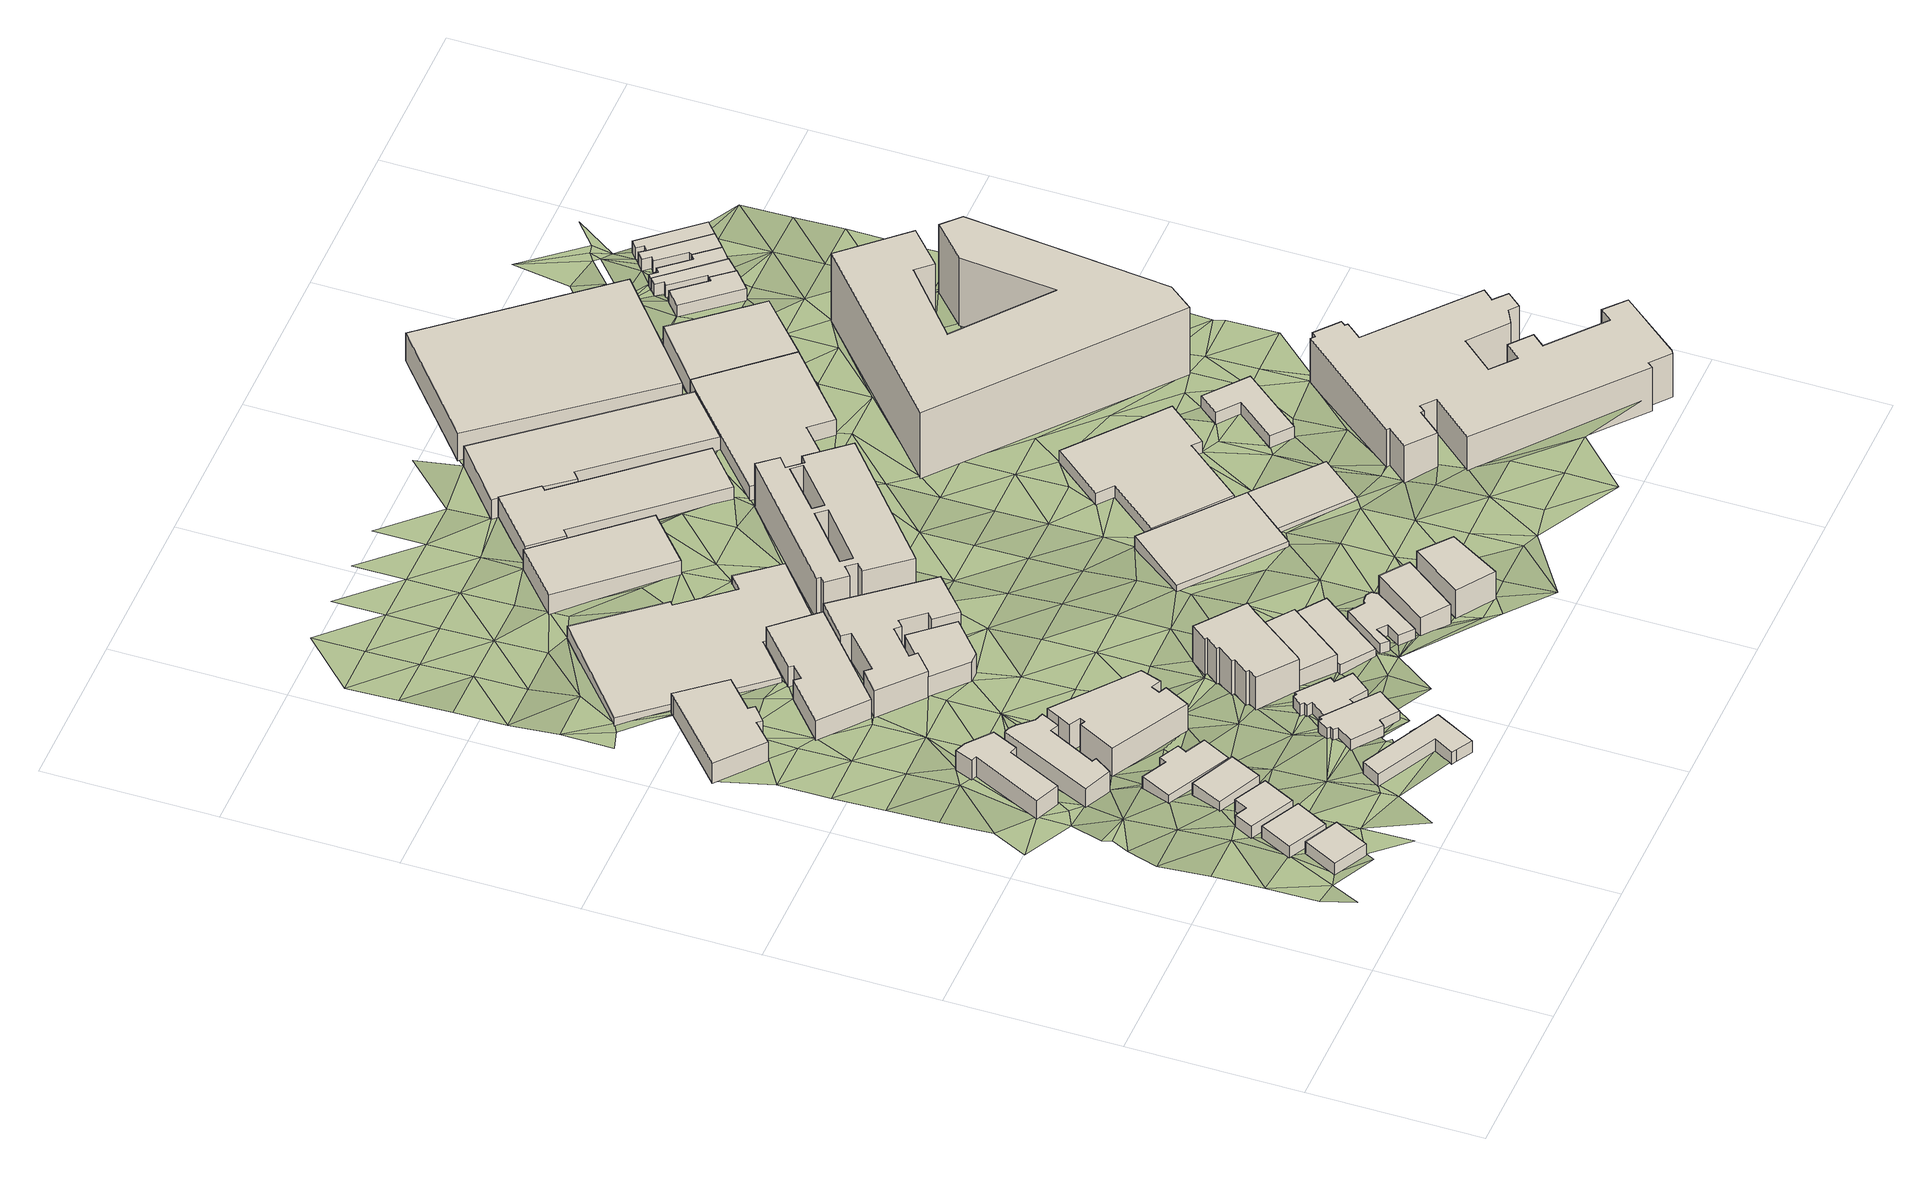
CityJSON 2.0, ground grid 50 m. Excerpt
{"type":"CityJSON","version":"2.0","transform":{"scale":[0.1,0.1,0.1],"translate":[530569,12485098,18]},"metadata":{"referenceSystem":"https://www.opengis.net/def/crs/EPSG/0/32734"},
"CityObjects":{
"building1":{"type":"Building","attributes":{"address":"8A Hares Avenue Salt River Cape Town","building":"house","building:levels":1,"building_height":4.1,"plus_code":"4FRW3F84+VC4","ground_height":31.19,"roof_height":35.29},"geometry":[{"type":"Solid","lod":"1","boundaries":[[[[0,1,2,3]],[[1,4,5,2]],[[4,6,7,5]],[[6,0,3,7]],[[3,2,5,7]],[[6,4,1,0]]]]}]},
"building2":{"type":"Building","attributes":{"address":"8 Hares Avenue Salt River Cape Town","building":"house","building:levels":1,"building_height":4.1,"plus_code":"4FRW3F84+WC5","ground_height":30.5,"roof_height":34.6},"geometry":[{"type":"Solid","lod":"1","boundaries":[[[[8,9,10,11]],[[9,12,13,10]],[[12,14,15,13]],[[14,8,11,15]],[[11,10,13,15]],[[14,12,9,8]]]]}]},
"building3":{"type":"Building","attributes":{"address":"6 Hares Avenue Salt River Cape Town","building":"house","building:levels":1,"building_height":4.1,"plus_code":"4FRW3F84+WFV","ground_height":30.19,"roof_height":34.29},"geometry":[{"type":"Solid","lod":"1","boundaries":[[[[16,17,18,19]],[[17,20,21,18]],[[20,22,23,21]],[[22,24,25,23]],[[24,26,27,25]],[[26,16,19,27]],[[19,18,21,23,25,27]],[[26,24,22,20,17,16]]]]}]},
"building4":{"type":"Building","attributes":{"address":"4 Hares Avenue Salt River Cape Town","building":"house","building:levels":1,"building_height":4.1,"plus_code":"4FRW3F84+XFQ","ground_height":28.59,"roof_height":32.69},"geometry":[{"type":"Solid","lod":"1","boundaries":[[[[28,29,30,31]],[[29,32,33,30]],[[32,34,35,33]],[[34,28,31,35]],[[31,30,33,35]],[[34,32,29,28]]]]}]},
"building5":{"type":"Building","attributes":{"address":"Zhauns House 318 Victoria Road Salt River Cape Town","building":"yes","building:levels":2,"building_height":6.9,"plus_code":"4FRW3F94+5C8","ground_height":25.03,"roof_height":31.93},"geometry":[{"type":"Solid","lod":"1","boundaries":[[[[36,37,38,39]],[[37,40,41,38]],[[40,42,43,41]],[[42,44,45,43]],[[44,46,47,45]],[[46,48,49,47]],[[48,50,51,49]],[[50,52,53,51]],[[52,36,39,53]],[[39,38,41,43,45,47,49,51,53]],[[52,50,48,46,44,42,40,37,36]]]]}]},
"building6":{"type":"Building","attributes":{"address":"2 Hares Avenue Salt River Cape Town","building":"house","building:levels":1,"building_height":4.1,"plus_code":"4FRW3F94+2GC","ground_height":26.99,"roof_height":31.09},"geometry":[{"type":"Solid","lod":"1","boundaries":[[[[54,55,56,57]],[[55,58,59,56]],[[58,60,61,59]],[[60,62,63,61]],[[62,64,65,63]],[[64,66,67,65]],[[66,68,69,67]],[[68,54,57,69]],[[57,56,59,61,63,65,67,69]],[[68,66,64,62,60,58,55,54]]]]}]},
"building7":{"type":"Building","attributes":{"address":"320 Victoria Road Salt River Cape Town","building":"yes","building:levels":2,"building_height":6.9,"plus_code":"4FRW3F94+4FM","ground_height":25.03,"roof_height":31.93},"geometry":[{"type":"Solid","lod":"1","boundaries":[[[[70,71,72,73]],[[71,74,75,72]],[[74,76,77,75]],[[76,78,79,77]],[[78,80,81,79]],[[80,82,83,81]],[[82,84,85,83]],[[84,86,87,85]],[[86,88,89,87]],[[88,90,91,89]],[[90,92,93,91]],[[92,70,73,93]],[[73,72,75,77,79,81,83,85,87,89,91,93]],[[92,90,88,86,84,82,80,78,76,74,71,70]]]]}]},
"building8":{"type":"Building","attributes":{"address":"5 Hares Avenue Salt River Cape Town","building":"house","building:levels":1,"building_height":4.1,"plus_code":"4FRW3F84+RJ9","ground_height":30.75,"roof_height":34.85},"geometry":[{"type":"Solid","lod":"1","boundaries":[[[[94,95,96,97]],[[95,98,99,96]],[[98,100,101,99]],[[100,102,103,101]],[[102,104,105,103]],[[104,106,107,105]],[[106,94,97,107]],[[97,96,99,101,103,105,107]],[[106,104,102,100,98,95,94]]]]}]},
"building9":{"type":"Building","attributes":{"address":"Salt River Cape Town","building":"industrial","building:levels":2,"building_height":6.9,"plus_code":"4FRW3F94+FC3","ground_height":23.24,"roof_height":30.14},"geometry":[{"type":"Solid","lod":"1","boundaries":[[[[108,109,110,111]],[[109,112,113,110]],[[112,114,115,113]],[[114,116,117,115]],[[116,118,119,117]],[[118,120,121,119]],[[120,122,123,121]],[[122,124,125,123]],[[124,108,111,125]],[[111,110,113,115,117,119,121,123,125]],[[124,122,120,118,116,114,112,109,108]]]]}]},
"building10":{"type":"Building","attributes":{"address":"326 Victoria Road Salt River Cape Town","building":"apartments","building:levels":3,"building_height":9.7,"plus_code":"4FRW3F94+4H6","ground_height":25.34,"roof_height":35.04},"geometry":[{"type":"Solid","lod":"1","boundaries":[[[[126,127,128,129]],[[127,130,131,128]],[[130,132,133,131]],[[132,134,135,133]],[[134,136,137,135]],[[136,138,139,137]],[[138,140,141,139]],[[140,142,143,141]],[[142,144,145,143]],[[144,146,147,145]],[[146,148,149,147]],[[148,150,151,149]],[[150,126,129,151]],[[129,128,131,133,135,137,139,141,143,145,147,149,151]],[[150,148,146,144,142,140,138,136,134,132,130,127,126]]]]}]},
"building11":{"type":"Building","attributes":{"address":"Hares Avenue Salt River Cape Town","building":"house","building:levels":1,"building_height":4.1,"plus_code":"4FRW3F84+VJX","ground_height":28.98,"roof_height":33.08},"geometry":[{"type":"Solid","lod":"1","boundaries":[[[[152,153,154,155]],[[153,156,157,154]],[[156,158,159,157]],[[158,160,161,159]],[[160,162,163,161]],[[162,164,165,163]],[[164,166,167,165]],[[166,168,169,167]],[[168,170,171,169]],[[170,172,173,171]],[[172,174,175,173]],[[174,152,155,175]],[[155,154,157,159,161,163,165,167,169,171,173,175]],[[174,172,170,168,166,164,162,160,158,156,153,152]]]]}]},
"building12":{"type":"Building","attributes":{"address":"Hares Avenue Salt River Cape Town","building":"house","building:levels":1,"building_height":4.1,"plus_code":"4FRW3F84+WMF","ground_height":27.9,"roof_height":32},"geometry":[{"type":"Solid","lod":"1","boundaries":[[[[176,177,178,179]],[[177,180,181,178]],[[180,182,183,181]],[[182,184,185,183]],[[184,186,187,185]],[[186,188,189,187]],[[188,190,191,189]],[[190,192,193,191]],[[192,194,195,193]],[[194,196,197,195]],[[196,198,199,197]],[[198,200,201,199]],[[200,202,203,201]],[[202,176,179,203]],[[179,178,181,183,185,187,189,191,193,195,197,199,201,203]],[[202,200,198,196,194,192,190,188,186,184,182,180,177,176]]]]}]},
"building13":{"type":"Building","attributes":{"address":"255 Victoria Road Salt River Cape Town","building":"retail","building:levels":2,"building_height":6.9,"plus_code":"4FRW3F94+9GW","ground_height":23.61,"roof_height":30.51},"geometry":[{"type":"Solid","lod":"1","boundaries":[[[[204,205,206,207]],[[205,208,209,206]],[[208,210,211,209]],[[210,212,213,211]],[[212,214,215,213]],[[214,216,217,215]],[[216,218,219,217]],[[218,220,221,219]],[[220,204,207,221]],[[207,206,209,211,213,215,217,219,221]],[[220,218,216,214,212,210,208,205,204]]]]}]},
"building14":{"type":"Building","attributes":{"address":"259 Victoria Road Salt River 7925 Salt River","building":"retail","building:levels":2,"building_height":6.9,"plus_code":"4FRW3F94+8J2","ground_height":24.47,"roof_height":31.37},"geometry":[{"type":"Solid","lod":"1","boundaries":[[[[222,223,224,225]],[[223,226,227,224]],[[226,228,229,227]],[[228,230,231,229]],[[230,232,233,231]],[[232,222,225,233]],[[225,224,227,229,231,233]],[[232,230,228,226,223,222]]]]}]},
"building15":{"type":"Building","attributes":{"building":"commercial","building:levels":4,"building_height":12.5,"plus_code":"4FRW3F94+2M9","ground_height":26.2,"roof_height":38.7},"geometry":[{"type":"Solid","lod":"1","boundaries":[[[[234,235,236,237]],[[235,238,239,236]],[[238,240,241,239]],[[240,242,243,241]],[[242,244,245,243]],[[244,246,247,245]],[[246,248,249,247]],[[248,250,251,249]],[[250,252,253,251]],[[252,254,255,253]],[[254,256,257,255]],[[256,258,259,257]],[[258,260,261,259]],[[260,234,237,261]],[[237,236,239,241,243,245,247,249,251,253,255,257,259,261]],[[260,258,256,254,252,250,248,246,244,242,240,238,235,234]]]]}]},
"building16":{"type":"Building","attributes":{"address":"256 Victoria Road Salt River Cape Town","building":"office","building:levels":3,"building_height":9.7,"plus_code":"4FRW3F94+9J7","ground_height":23.61,"roof_height":33.31},"geometry":[{"type":"Solid","lod":"1","boundaries":[[[[262,263,264,265]],[[263,266,267,264]],[[266,268,269,267]],[[268,270,271,269]],[[270,272,273,271]],[[272,274,275,273]],[[274,276,277,275]],[[276,278,279,277]],[[278,280,281,279]],[[280,205,282,281]],[[205,204,283,282]],[[204,284,285,283]],[[284,286,287,285]],[[286,288,289,287]],[[288,290,291,289]],[[290,262,265,291]],[[265,264,267,269,271,273,275,277,279,281,282,283,285,287,289,291]],[[290,288,286,284,204,205,280,278,276,274,272,270,268,266,263,262]]]]}]},
"building17":{"type":"Building","attributes":{"building":"retail","building:levels":2,"building_height":6.9,"plus_code":"4FRW3F84+XPP","ground_height":26.46,"roof_height":33.36},"geometry":[{"type":"Solid","lod":"1","boundaries":[[[[292,293,294,295]],[[293,296,297,294]],[[296,298,299,297]],[[298,292,295,299]],[[295,294,297,299]],[[298,296,293,292]]]]}]},
"building18":{"type":"Building","attributes":{"address":"Salt River Cape Town","building":"industrial","building:levels":1,"building_height":4.1,"plus_code":"4FRW3F94+GGV","ground_height":20.68,"roof_height":24.78},"geometry":[{"type":"Solid","lod":"1","boundaries":[[[[300,301,302,303]],[[301,304,305,302]],[[304,306,307,305]],[[306,308,309,307]],[[308,310,311,309]],[[310,312,313,311]],[[312,314,315,313]],[[314,316,317,315]],[[316,318,319,317]],[[318,320,321,319]],[[320,322,323,321]],[[322,300,303,323]],[[303,302,305,307,309,311,313,315,317,319,321,323]],[[322,320,318,316,314,312,310,308,306,304,301,300]]]]}]},
"building19":{"type":"Building","attributes":{"address":"Salt River","building":"retail","building:levels":1,"building_height":4.1,"plus_code":"4FRW3F84+XQ4","ground_height":26.46,"roof_height":30.56},"geometry":[{"type":"Solid","lod":"1","boundaries":[[[[298,296,324,325]],[[296,326,327,324]],[[326,328,329,327]],[[328,330,331,329]],[[330,332,333,331]],[[332,298,325,333]],[[325,324,327,329,331,333]],[[332,330,328,326,296,298]]]]}]},
"building20":{"type":"Building","attributes":{"address":"Salt River","building":"house","building:levels":1,"building_height":4.1,"plus_code":"4FRW3F84+WRF","ground_height":26.92,"roof_height":31.02},"geometry":[{"type":"Solid","lod":"1","boundaries":[[[[334,335,336,337]],[[335,338,339,336]],[[338,340,341,339]],[[340,342,343,341]],[[342,344,345,343]],[[344,346,347,345]],[[346,348,349,347]],[[348,350,351,349]],[[350,352,353,351]],[[352,354,355,353]],[[354,356,357,355]],[[356,334,337,357]],[[337,336,339,341,343,345,347,349,351,353,355,357]],[[356,354,352,350,348,346,344,342,340,338,335,334]]]]}]},
"building21":{"type":"Building","attributes":{"address":"Salt River","building":"retail","building:levels":2,"building_height":6.9,"plus_code":"4FRW3F84+WV2","ground_height":26.92,"roof_height":33.82},"geometry":[{"type":"Solid","lod":"1","boundaries":[[[[358,359,360,361]],[[359,362,363,360]],[[362,364,365,363]],[[364,358,361,365]],[[361,360,363,365]],[[364,362,359,358]]]]}]},
"building22":{"type":"Building","attributes":{"address":"55 Salt River Road Salt River 7925 Cape Town","building":"industrial","building:levels":2,"building_height":6.9,"plus_code":"4FRW3F94+JJX","ground_height":19.83,"roof_height":26.73},"geometry":[{"type":"Solid","lod":"1","boundaries":[[[[366,367,368,369]],[[367,370,371,368]],[[370,372,373,371]],[[372,366,369,373]],[[369,368,371,373]],[[372,370,367,366]]]]}]},
"building23":{"type":"Building","attributes":{"address":"Salt River","building":"commercial","building:levels":3,"building_height":9.7,"plus_code":"4FRW3F84+VWC","ground_height":27.32,"roof_height":37.02},"geometry":[{"type":"Solid","lod":"1","boundaries":[[[[374,375,376,377]],[[375,378,379,376]],[[378,380,381,379]],[[380,374,377,381]],[[377,376,379,381]],[[380,378,375,374]]]]}]},
"building24":{"type":"Building","attributes":{"address":"Manhattan Centre 60 Hopkins Street Salt River Cape Town","building":"industrial","building:levels":5,"building_height":15.3,"plus_code":"4FRW3F94+CQP","ground_height":21.9,"roof_height":37.2},"geometry":[{"type":"Solid","lod":"1","boundaries":[[[[382,383,384,385]],[[383,386,387,384]],[[386,388,389,387]],[[388,390,391,389]],[[390,392,393,391]],[[392,394,395,393]],[[394,396,397,395]],[[396,398,399,397]],[[398,400,401,399]],[[400,402,403,401]],[[402,404,405,403]],[[404,406,407,405]],[[406,408,409,407]],[[408,382,385,409]],[[410,411,412,413]],[[411,414,415,412]],[[414,416,417,415]],[[416,410,413,417]],[[418,419,420,421]],[[419,422,423,420]],[[422,424,425,423]],[[424,418,421,425]],[[385,384,387,389,391,393,395,397,399,401,403,405,407,409],[413,412,415,417],[421,420,423,425]],[[408,406,404,402,400,398,396,394,392,390,388,386,383,382],[416,414,411,410],[424,422,419,418]]]]}]},
"building25":{"type":"Building","attributes":{"address":"261B Victoria Road Salt River Cape Town","building":"retail","building:levels":1,"building_height":4.1,"plus_code":"4FRW3F94+4V9","ground_height":22.58,"roof_height":26.68},"geometry":[{"type":"Solid","lod":"1","boundaries":[[[[426,427,428,429]],[[427,430,431,428]],[[430,432,433,431]],[[432,434,435,433]],[[434,426,429,435]],[[429,428,431,433,435]],[[434,432,430,427,426]]]]}]},
"building26":{"type":"Building","attributes":{"address":"51 Salt River Road Salt River Cape Town","building":"industrial","building:levels":2,"building_height":6.9,"plus_code":"4FRW3F94+JQM","ground_height":18.81,"roof_height":25.71},"geometry":[{"type":"Solid","lod":"1","boundaries":[[[[436,437,438,439]],[[437,440,441,438]],[[440,442,443,441]],[[442,444,445,443]],[[444,446,447,445]],[[446,448,449,447]],[[448,450,451,449]],[[450,436,439,451]],[[439,438,441,443,445,447,449,451]],[[450,448,446,444,442,440,437,436]]]]}]},
"building27":{"type":"Building","attributes":{"address":"261 Victoria Road Salt River Cape Town","building":"retail","building:levels":1,"building_height":4.1,"plus_code":"4FRW3F94+3X5","ground_height":22.58,"roof_height":26.68},"geometry":[{"type":"Solid","lod":"1","boundaries":[[[[426,434,435,429]],[[434,452,453,435]],[[452,454,455,453]],[[454,426,429,455]],[[429,435,453,455]],[[454,452,434,426]]]]}]},
"building28":{"type":"Building","attributes":{"address":"49 Salt River Road Salt River Cape Town","building":"industrial","building:levels":2,"building_height":6.9,"plus_code":"4FRW3F94+PR4","ground_height":18.37,"roof_height":25.27},"geometry":[{"type":"Solid","lod":"1","boundaries":[[[[456,457,458,459]],[[457,460,461,458]],[[460,462,463,461]],[[462,464,465,463]],[[464,466,467,465]],[[466,468,469,467]],[[468,470,471,469]],[[470,456,459,471]],[[459,458,461,463,465,467,469,471]],[[470,468,466,464,462,460,457,456]]]]}]},
"building29":{"type":"Building","attributes":{"building":"industrial","building:levels":1,"building_height":4.1,"plus_code":"4FRW3F94+5XX","ground_height":22.1,"roof_height":26.2},"geometry":[{"type":"Solid","lod":"1","boundaries":[[[[472,473,474,475]],[[473,476,477,474]],[[476,478,479,477]],[[478,480,481,479]],[[480,482,483,481]],[[482,484,485,483]],[[484,486,487,485]],[[486,472,475,487]],[[475,474,477,479,481,483,485,487]],[[486,484,482,480,478,476,473,472]]]]}]},
"building30":{"type":"Building","attributes":{"address":"48 Hopkins Street Salt River Cape Town","building":"industrial","building:levels":2,"building_height":6.9,"plus_code":"4FRW3F94+HWH","ground_height":19.62,"roof_height":26.52},"geometry":[{"type":"Solid","lod":"1","boundaries":[[[[488,489,490,491]],[[489,492,493,490]],[[492,494,495,493]],[[494,496,497,495]],[[496,498,499,497]],[[498,500,501,499]],[[500,502,503,501]],[[502,504,505,503]],[[504,506,507,505]],[[506,488,491,507]],[[491,490,493,495,497,499,501,503,505,507]],[[506,504,502,500,498,496,494,492,489,488]]]]}]},
"building31":{"type":"Building","attributes":{"building":"yes","building:levels":1,"building_height":4.1,"plus_code":"4FRW3F95+44F","ground_height":21.79,"roof_height":25.89},"geometry":[{"type":"Solid","lod":"1","boundaries":[[[[508,509,510,511]],[[509,512,513,510]],[[512,514,515,513]],[[514,516,517,515]],[[516,518,519,517]],[[518,508,511,519]],[[511,510,513,515,517,519]],[[518,516,514,512,509,508]]]]}]},
"building32":{"type":"Building","attributes":{"address":"Cape Town Society for the Blind 45 Salt River Road Salt River 7925 Cape Town","building":"yes","building:levels":3,"amenity":"social_facility","social_facility":"workshop","building_height":9.7,"plus_code":"4FRW3F94+QWP","ground_height":17.37,"roof_height":27.07},"geometry":[{"type":"Solid","lod":"1","boundaries":[[[[520,521,522,523]],[[521,524,525,522]],[[524,526,527,525]],[[526,520,523,527]],[[523,522,525,527]],[[526,524,521,520]]]]}]},
"building33":{"type":"Building","attributes":{"address":"The Herringbone Salt River Cape Town","building":"apartments","building:levels":8,"building:flats":"398","operator":"Ithemba Property Management","operator:type":"private","building_height":23.7,"plus_code":"4FRW3F95+92G","ground_height":20.54,"roof_height":44.24},"geometry":[{"type":"Solid","lod":"1","boundaries":[[[[528,529,530,531]],[[529,532,533,530]],[[532,534,535,533]],[[534,536,537,535]],[[536,538,539,537]],[[538,540,541,539]],[[540,542,543,541]],[[542,544,545,543]],[[544,546,547,545]],[[546,548,549,547]],[[548,550,551,549]],[[550,528,531,551]],[[531,530,533,535,537,539,541,543,545,547,549,551]],[[550,548,546,544,542,540,538,536,534,532,529,528]]]]}]},
"building34":{"type":"Building","attributes":{"address":"Rex Trueform Office Park 263 Victoria Road Salt River 7925 Cape Town","building":"commercial","building:levels":5,"building_height":15.3,"plus_code":"4FRW3F85+W5V","ground_height":21.79,"roof_height":37.09},"geometry":[{"type":"Solid","lod":"1","boundaries":[[[[552,553,554,555]],[[553,556,557,554]],[[556,558,559,557]],[[558,560,561,559]],[[560,562,563,561]],[[562,564,565,563]],[[564,566,567,565]],[[566,568,569,567]],[[568,570,571,569]],[[570,572,573,571]],[[572,574,575,573]],[[574,576,577,575]],[[576,578,579,577]],[[578,580,581,579]],[[580,582,583,581]],[[582,584,585,583]],[[584,586,587,585]],[[586,588,589,587]],[[588,590,591,589]],[[590,592,593,591]],[[592,594,595,593]],[[594,596,597,595]],[[596,598,599,597]],[[598,600,601,599]],[[600,602,603,601]],[[602,604,605,603]],[[604,606,607,605]],[[606,608,609,607]],[[608,610,611,609]],[[610,612,613,611]],[[612,614,615,613]],[[614,616,617,615]],[[616,618,619,617]],[[618,620,621,619]],[[620,552,555,621]],[[555,554,557,559,561,563,565,567,569,571,573,575,577,579,581,583,585,587,589,591,593,595,597,599,601,603,605,607,609,611,613,615,617,619,621]],[[620,618,616,614,612,610,608,606,604,602,600,598,596,594,592,590,588,586,584,582,580,578,576,574,572,570,568,566,564,562,560,558,556,553,552]]]]}]},
"building35":{"type":"Building","attributes":{"address":"46 Hopkins Street Salt River Cape Town","building":"industrial","building:levels":2,"building_height":6.9,"plus_code":"4FRW3F95+J2G","ground_height":19.62,"roof_height":26.52},"geometry":[{"type":"Solid","lod":"1","boundaries":[[[[622,623,624,625]],[[623,626,627,624]],[[626,628,629,627]],[[628,622,625,629]],[[625,624,627,629]],[[628,626,623,622]]]]}]},
"building36":{"type":"Building","attributes":{"address":"44 Hopkins Street Salt River Cape Town","building":"house","building:levels":1,"building_height":4.1,"plus_code":"4FRW3F95+M47","ground_height":19.74,"roof_height":23.84},"geometry":[{"type":"Solid","lod":"1","boundaries":[[[[630,631,632,633]],[[631,634,635,632]],[[634,636,637,635]],[[636,638,639,637]],[[638,640,641,639]],[[640,630,633,641]],[[633,632,635,637,639,641]],[[640,638,636,634,631,630]]]]}]},
"building37":{"type":"Building","attributes":{"address":"42 Hopkins Street Salt River Cape Town","building":"house","building:levels":1,"building_height":4.1,"plus_code":"4FRW3F95+M4W","ground_height":19.35,"roof_height":23.45},"geometry":[{"type":"Solid","lod":"1","boundaries":[[[[642,643,644,645]],[[643,646,647,644]],[[646,648,649,647]],[[648,650,651,649]],[[650,652,653,651]],[[652,654,655,653]],[[654,656,657,655]],[[656,642,645,657]],[[645,644,647,649,651,653,655,657]],[[656,654,652,650,648,646,643,642]]]]}]},
"building38":{"type":"Building","attributes":{"address":"40 Hopkins Street Salt River Cape Town","building":"house","building:levels":1,"building_height":4.1,"plus_code":"4FRW3F95+P45","ground_height":18.9,"roof_height":23},"geometry":[{"type":"Solid","lod":"1","boundaries":[[[[658,659,660,661]],[[659,662,663,660]],[[662,664,665,663]],[[664,666,667,665]],[[666,668,669,667]],[[668,670,671,669]],[[670,672,673,671]],[[672,658,661,673]],[[661,660,663,665,667,669,671,673]],[[672,670,668,666,664,662,659,658]]]]}]},
"building39":{"type":"Building","attributes":{"address":"38 Hopkins Street Salt River Cape Town","building":"house","building:levels":1,"building_height":4.1,"plus_code":"4FRW3F95+P5F","ground_height":18.9,"roof_height":23},"geometry":[{"type":"Solid","lod":"1","boundaries":[[[[662,674,675,663]],[[674,676,677,675]],[[676,678,679,677]],[[678,680,681,679]],[[680,682,683,681]],[[682,684,685,683]],[[684,686,687,685]],[[686,664,665,687]],[[664,662,663,665]],[[663,675,677,679,681,683,685,687,665]],[[664,686,684,682,680,678,676,674,662]]]]}]},
"building40":{"type":"Building","attributes":{"address":"36 Hopkins Street Salt River Cape Town","building":"house","building:levels":1,"building_height":4.1,"plus_code":"4FRW3F95+P5H","ground_height":18.9,"roof_height":23},"geometry":[{"type":"Solid","lod":"1","boundaries":[[[[674,688,689,675]],[[688,690,691,689]],[[690,692,693,691]],[[692,694,695,693]],[[694,676,677,695]],[[676,674,675,677]],[[675,689,691,693,695,677]],[[676,694,692,690,688,674]]]]}]},
"terrain1":{"type":"TINRelief","geometry":[{"type":"CompositeSurface","lod":"1","boundaries":[[[696,697,698]],[[698,697,699]],[[700,699,697]],[[701,697,702]],[[701,700,697]],[[703,704,699]],[[705,704,703]],[[699,700,703]],[[706,701,702]],[[4,700,701]],[[707,705,708]],[[700,4,709]],[[703,708,705]],[[710,703,700]],[[700,9,710]],[[709,4,711]],[[712,713,706]],[[707,714,715]],[[711,706,713]],[[703,710,716]],[[717,715,714]],[[718,719,720]],[[708,714,707]],[[708,703,716]],[[719,718,721]],[[9,722,710]],[[714,721,717]],[[723,709,711]],[[723,711,713]],[[724,708,716]],[[725,709,723]],[[722,9,725]],[[716,20,17]],[[708,726,714]],[[724,716,17]],[[719,721,727]],[[728,721,714]],[[729,730,720]],[[708,724,726]],[[723,722,725]],[[713,731,732]],[[720,719,729]],[[721,728,727]],[[733,723,713]],[[734,719,727]],[[729,735,730]],[[734,727,728]],[[733,713,732]],[[736,714,726]],[[737,726,724]],[[738,728,714]],[[739,722,723]],[[724,17,740]],[[735,741,742]],[[738,714,736]],[[17,16,740]],[[739,723,733]],[[743,729,719]],[[739,16,722]],[[729,741,735]],[[743,719,744]],[[734,728,745]],[[733,732,746]],[[726,737,747]],[[742,748,749]],[[739,733,746]],[[738,736,750]],[[751,752,749]],[[753,740,16]],[[741,748,742]],[[753,16,739]],[[750,736,754]],[[750,755,738]],[[729,743,756]],[[745,757,734]],[[746,758,739]],[[729,756,741]],[[755,759,738]],[[760,746,732]],[[28,747,737]],[[755,750,64]],[[761,759,762]],[[754,64,750]],[[740,753,28]],[[728,82,745]],[[763,751,749]],[[748,763,749]],[[764,760,732]],[[28,753,747]],[[765,739,758]],[[766,761,762]],[[762,759,136]],[[755,136,759]],[[741,756,767]],[[768,753,739]],[[64,769,755]],[[741,767,748]],[[52,767,756]],[[770,762,136]],[[739,765,771]],[[762,770,766]],[[745,82,50]],[[64,62,769]],[[772,751,763]],[[52,50,773]],[[753,774,747]],[[763,748,775]],[[776,739,771]],[[777,62,60]],[[772,778,751]],[[765,758,779]],[[773,767,52]],[[780,779,758]],[[776,768,739]],[[773,50,80]],[[80,50,82]],[[781,782,783]],[[780,758,784]],[[772,763,775]],[[755,769,785]],[[132,770,136]],[[770,127,766]],[[775,748,786]],[[132,136,134]],[[753,768,774]],[[786,748,767]],[[747,787,777]],[[758,100,784]],[[785,62,777]],[[785,769,62]],[[783,788,781]],[[771,765,789]],[[790,772,775]],[[765,779,791]],[[780,792,779]],[[787,747,774]],[[789,776,771]],[[80,793,773]],[[765,791,794]],[[776,795,768]],[[80,78,793]],[[788,783,796]],[[156,774,768]],[[78,797,793]],[[798,799,781]],[[800,775,786]],[[767,773,801]],[[777,787,785]],[[798,781,788]],[[802,126,803]],[[804,786,767]],[[152,774,156]],[[788,796,805]],[[806,794,791]],[[802,793,797]],[[790,775,807]],[[152,156,153]],[[808,784,809]],[[810,790,120]],[[811,812,794]],[[809,784,100]],[[803,793,802]],[[786,804,800]],[[813,774,152]],[[793,801,773]],[[811,794,806]],[[814,787,774]],[[767,815,804]],[[152,816,813]],[[785,787,817]],[[818,774,813]],[[803,126,819]],[[816,152,820]],[[821,799,822]],[[818,814,774]],[[798,823,799]],[[788,805,824]],[[825,120,790]],[[790,807,825]],[[817,826,785]],[[811,806,827]],[[804,828,800]],[[815,767,801]],[[816,829,813]],[[830,826,831]],[[818,813,832]],[[821,822,833]],[[152,834,820]],[[835,793,803]],[[836,787,814]],[[799,823,822]],[[817,837,826]],[[787,838,817]],[[827,834,811]],[[837,831,826]],[[839,814,818]],[[805,120,824]],[[836,838,787]],[[840,814,839]],[[819,835,803]],[[825,807,841]],[[820,842,843]],[[814,844,836]],[[840,839,845]],[[825,824,120]],[[846,847,807]],[[848,801,793]],[[820,834,842]],[[849,833,850]],[[788,300,798]],[[807,847,841]],[[851,834,827]],[[800,828,852]],[[853,814,840]],[[825,841,824]],[[854,837,817]],[[848,815,801]],[[833,822,850]],[[835,855,793]],[[856,838,836]],[[857,817,838]],[[793,855,848]],[[823,798,858]],[[854,819,837]],[[859,853,840]],[[860,861,828]],[[817,857,854]],[[834,862,842]],[[834,851,862]],[[863,853,859]],[[850,864,849]],[[859,865,198]],[[838,866,857]],[[862,198,842]],[[867,822,823]],[[824,841,868]],[[828,861,852]],[[855,869,848]],[[819,870,835]],[[863,859,871]],[[819,854,872]],[[198,873,859]],[[874,849,864]],[[875,876,877]],[[300,858,798]],[[854,857,878]],[[822,867,850]],[[870,855,835]],[[823,858,867]],[[859,873,871]],[[879,854,878]],[[872,870,819]],[[851,880,862]],[[877,881,875]],[[882,854,879]],[[862,883,198]],[[884,824,868]],[[854,882,872]],[[883,873,198]],[[864,850,885]],[[855,886,869]],[[877,887,881]],[[862,880,883]],[[885,850,867]],[[888,887,877]],[[889,855,870]],[[890,887,888]],[[888,877,230]],[[891,884,868]],[[864,892,874]],[[888,893,890]],[[886,855,889]],[[869,886,230]],[[894,883,880]],[[230,895,888]],[[872,882,896]],[[893,888,895]],[[897,894,880]],[[870,872,896]],[[898,867,858]],[[892,864,885]],[[205,891,868]],[[898,858,300]],[[897,880,899]],[[895,230,900]],[[901,882,238]],[[899,880,902]],[[896,882,901]],[[903,883,894]],[[904,905,891]],[[880,906,902]],[[904,891,205]],[[886,900,230]],[[897,899,907]],[[880,908,906]],[[889,870,909]],[[899,902,906]],[[885,867,910]],[[898,300,911]],[[912,904,205]],[[899,913,907]],[[870,896,909]],[[238,914,332]],[[300,915,911]],[[867,898,916]],[[880,917,908]],[[918,912,205]],[[919,904,912]],[[920,903,894]],[[914,298,332]],[[892,885,910]],[[912,921,919]],[[900,886,922]],[[889,923,886]],[[903,330,883]],[[867,916,910]],[[238,924,901]],[[922,918,205]],[[917,880,925]],[[889,909,923]],[[348,906,908]],[[332,924,238]],[[896,901,926]],[[927,915,928]],[[929,898,911]],[[930,931,918]],[[917,932,908]],[[911,915,929]],[[892,933,934]],[[930,918,922]],[[920,330,903]],[[927,928,935]],[[930,936,931]],[[332,330,937]],[[938,904,919]],[[924,332,937]],[[939,922,886]],[[933,892,910]],[[939,886,923]],[[909,896,940]],[[926,901,924]],[[932,917,941]],[[920,942,354]],[[920,354,330]],[[922,943,930]],[[916,898,372]],[[944,915,927]],[[908,359,348]],[[929,944,898]],[[935,945,927]],[[330,354,352]],[[915,944,929]],[[940,896,926]],[[946,941,917]],[[916,372,910]],[[923,909,947]],[[917,925,946]],[[932,941,358]],[[937,330,948]],[[922,949,943]],[[352,950,330]],[[924,937,948]],[[927,945,944]],[[949,922,939]],[[352,350,950]],[[348,359,350]],[[909,940,947]],[[925,951,946]],[[952,953,954]],[[950,350,359]],[[955,933,910]],[[923,956,939]],[[950,948,330]],[[926,924,957]],[[943,949,958]],[[955,910,372]],[[947,956,923]],[[945,959,944]],[[358,941,374]],[[359,358,950]],[[945,938,959]],[[946,951,960]],[[940,926,957]],[[948,957,924]],[[961,933,962]],[[939,963,949]],[[955,372,964]],[[952,954,965]],[[933,955,962]],[[939,956,963]],[[372,966,964]],[[967,938,919]],[[960,380,946]],[[950,358,968]],[[940,969,947]],[[959,970,944]],[[948,950,971]],[[972,966,372]],[[358,374,968]],[[973,959,938]],[[958,949,974]],[[957,975,940]],[[976,960,951]],[[947,969,956]],[[963,977,949]],[[975,957,948]],[[372,970,972]],[[380,968,374]],[[971,950,968]],[[966,972,978]],[[436,955,964]],[[974,949,977]],[[943,958,382]],[[380,960,976]],[[963,956,979]],[[955,980,962]],[[948,971,975]],[[981,970,959]],[[951,982,976]],[[981,959,973]],[[979,956,969]],[[978,972,981]],[[967,973,938]],[[983,984,985]],[[955,436,980]],[[986,962,987]],[[988,977,963]],[[981,972,970]],[[989,968,380]],[[990,380,976]],[[979,988,963]],[[987,962,980]],[[991,975,971]],[[979,969,992]],[[382,958,974]],[[993,975,991]],[[994,978,981]],[[990,989,380]],[[974,977,995]],[[971,968,996]],[[985,997,983]],[[990,976,982]],[[988,995,977]],[[994,981,973]],[[996,991,971]],[[996,968,989]],[[992,969,426]],[[973,967,994]],[[992,998,979]],[[999,988,979]],[[993,991,1000]],[[995,1001,974]],[[1002,1003,1004]],[[1005,1006,1007]],[[1008,990,982]],[[1006,1005,1009]],[[967,1009,1010]],[[967,1010,994]],[[1004,1011,1002]],[[468,987,980]],[[1002,1011,1003]],[[1008,989,990]],[[996,1000,991]],[[979,998,999]],[[1012,974,1001]],[[1013,992,426]],[[1014,1010,1009]],[[382,974,1012]],[[1005,1014,1009]],[[1015,1008,982]],[[988,999,1016]],[[995,988,1017]],[[1018,1015,982]],[[1019,1011,1004]],[[1019,994,1010]],[[1011,1020,1021]],[[1022,996,989]],[[1014,1005,1023]],[[1001,995,1017]],[[988,1016,1017]],[[1008,1024,989]],[[382,1023,1005]],[[468,1025,987]],[[426,1026,1013]],[[1027,1014,1023]],[[1028,1012,1001]],[[1022,1000,996]],[[1024,1022,989]],[[1019,1020,1011]],[[1012,1029,382]],[[1030,1008,1015]],[[1023,382,1029]],[[1016,999,1031]],[[1001,1032,1028]],[[1021,1020,1033]],[[1033,1019,1010]],[[1017,1032,1001]],[[1030,1015,1018]],[[1034,1026,426]],[[1000,1022,1035]],[[1013,1026,1036]],[[1024,1008,1037]],[[1034,1000,1035]],[[1016,1031,1017]],[[1020,1019,1033]],[[1038,1012,1028]],[[1038,1029,1012]],[[1039,1023,1029]],[[1022,1024,1040]],[[1008,1030,1041]],[[1008,1041,1037]],[[1040,1024,1037]],[[1022,1042,1035]],[[1043,468,1044]],[[1026,1034,1045]],[[1034,1035,1046]],[[1047,1046,1035]],[[1047,1035,1042]],[[1036,1026,1048]],[[1032,1017,1049]],[[1049,1017,1031]],[[1045,1048,1026]],[[1029,1050,1039]],[[1030,1018,1051]],[[1046,1045,1034]],[[1029,1038,1050]],[[1041,1030,1051]],[[1037,1052,1040]],[[1041,1051,1037]],[[1053,1044,468]],[[1054,1046,1047]],[[1055,1040,1056]],[[1045,1046,1057]],[[1028,1058,1038]],[[1045,1059,1048]],[[1060,1043,1044]],[[1040,1052,1056]],[[1059,1045,1061]],[[1049,1031,1062]],[[1063,1028,1032]],[[1045,1057,1061]],[[1054,1057,1046]],[[1064,1048,1059]],[[1056,1052,1065]],[[1058,1050,1038]],[[1062,1031,486]],[[1066,1059,1061]],[[486,1048,1064]],[[1067,1037,1051]],[[1049,1063,1032]],[[1060,1044,1053]],[[1066,1064,1059]],[[1054,1068,1057]],[[1069,1054,1047]],[[1070,1050,1058]],[[622,1060,1053]],[[1064,508,486]],[[1063,1049,1062]],[[1071,1058,1028]],[[1068,1072,1057]],[[1050,1070,1073]],[[1074,1062,486]],[[508,1074,486]],[[1054,1069,1068]],[[1060,622,1075]],[[1074,508,1072]],[[1074,1063,1062]],[[1069,1072,1068]],[[1070,1058,1076]],[[1077,1078,1079]],[[1072,1063,1074]],[[1075,622,1080]],[[1076,1073,1070]],[[1079,1081,1077]],[[1082,1078,1077]],[[1083,1072,1069]],[[1084,1085,1069]],[[1085,1083,1069]],[[1086,1063,1072]],[[1076,1058,1071]],[[1075,1087,1060]],[[1083,1086,1072]],[[1088,1073,1076]],[[1079,1078,1089]],[[1090,1091,584]],[[586,584,588]],[[1092,1063,1086]],[[1093,1079,1089]],[[1081,1079,1093]],[[1094,1073,1088]],[[588,1095,1085]],[[1075,1080,1096]],[[1097,1083,1085]],[[1082,1098,1078]],[[1083,1097,1086]],[[1071,1088,1076]],[[1096,1080,1099]],[[1098,1089,1078]],[[1080,1094,1099]],[[1086,1100,1092]],[[1087,1075,1096]],[[1089,1098,1093]],[[1100,1101,1092]],[[1087,1102,1103]],[[1086,1097,1104]],[[1088,1071,1105]],[[1094,1088,1105]],[[1100,1086,1104]],[[1106,1096,1099]],[[1094,1106,1099]],[[536,1092,1101]],[[1107,1102,1087]],[[1107,1108,1102]],[[1096,1109,1087]],[[538,1093,1098]],[[1105,1106,1094]],[[1100,1110,1101]],[[1107,1087,1108]],[[648,1087,1109]],[[1109,1111,648]],[[538,550,1093]],[[1111,1109,634]],[[1087,648,646]],[[1112,1108,1087]],[[1111,1113,648]],[[1071,1114,1105]],[[1106,1105,1115]],[[1112,1087,646]],[[550,1114,1071]],[[631,1111,634]],[[1101,1116,1117]],[[1118,1119,1120]],[[631,1121,1111]],[[536,1101,1117]],[[1122,1106,1115]],[[1112,680,1108]],[[550,538,1123]],[[1112,670,668]],[[550,1123,1114]],[[1123,538,536]],[[1120,1124,1118]],[[1112,668,680]],[[1115,1105,1125]],[[680,1126,1108]],[[1105,1114,1127]],[[680,668,684]],[[1118,1124,1128]],[[1115,1125,1122]],[[684,668,1129]],[[680,684,682]],[[668,1130,1129]],[[1105,1127,1125]],[[536,1131,1123]],[[1125,1132,1122]],[[1130,1133,1129]],[[678,1126,680]],[[1114,1123,1134]],[[676,694,678]],[[692,1126,678]],[[678,694,692]],[[1124,1135,1128]],[[1124,1126,1135]],[[1125,1136,1132]],[[692,1137,1126]],[[690,1137,692]],[[1138,1128,1135]],[[1126,1137,1135]],[[1131,1134,1123]],[[1139,1127,1114]],[[1137,1138,1135]],[[1136,1125,1140]],[[1141,1136,1140]],[[1137,690,1142]],[[1114,1134,1139]],[[1143,1138,1137]],[[1127,1144,1125]],[[1141,1140,1145]],[[1145,1142,690]],[[1127,1139,1144]],[[1146,1140,1125]],[[1145,1140,1146]],[[1125,1144,1146]],[[1145,1146,1142]]]}]}
},
"vertices":[
[267,118,140],[318,219,140],[318,219,181],[267,118,181],[219,268,140],[219,268,181],[168,168,140],[168,168,181],
[357,340,133],[242,398,133],[242,398,174],[357,340,174],[194,304,133],[194,304,174],[308,246,133],[308,246,174],
[412,452,130],[317,500,130],[317,500,171],[412,452,171],[296,461,130],[296,461,171],[261,478,130],[261,478,171],[234,424,130],[234,424,171],[365,358,130],[365,358,171],
[484,570,114],[353,631,114],[353,631,155],[484,570,155],[311,539,114],[311,539,155],[441,479,114],[441,479,155],
[262,1251,79],[240,1199,79],[240,1199,148],[262,1251,148],[257,1192,79],[257,1192,148],[155,987,79],[155,987,148],[228,956,79],[228,956,148],[305,1115,79],[305,1115,148],[327,1108,79],[327,1108,148],[362,1183,79],[362,1183,148],[295,1238,79],[295,1238,148],
[303,678,98],[493,583,98],[493,583,139],[303,678,139],[535,666,98],[535,666,139],[476,695,98],[476,695,139],[490,722,98],[490,722,139],[432,751,98],[432,751,139],[421,730,98],[421,730,139],[347,767,98],[347,767,139],
[445,1036,79],[464,1074,79],[464,1074,148],[445,1036,148],[471,1090,79],[471,1090,148],[445,1099,79],[445,1099,148],[407,1140,79],[407,1140,148],[390,1152,79],[390,1152,148],[373,1157,79],[373,1157,148],[241,884,79],[241,884,148],[326,849,79],[326,849,148],[361,900,79],[361,900,148],[348,906,79],[348,906,148],[420,1048,79],[420,1048,148],
[676,35,136],[690,28,136],[690,28,177],[676,35,177],[737,1,136],[737,1,177],[800,120,136],[800,120,177],[562,237,136],[562,237,177],[530,184,136],[530,184,177],[709,94,136],[709,94,177],
[11,1830,61],[140,1724,61],[140,1724,130],[11,1830,130],[198,1778,61],[198,1778,130],[211,1765,61],[211,1765,130],[256,1803,61],[256,1803,130],[242,1819,61],[242,1819,130],[330,1899,61],[330,1899,130],[226,2024,61],[226,2024,130],[217,2015,61],[217,2015,130],
[464,1074,82],[445,1036,82],[445,1036,179],[464,1074,179],[425,999,82],[425,999,179],[458,980,82],[458,980,179],[451,965,82],[451,965,179],[436,972,82],[436,972,179],[379,862,82],[379,862,179],[607,739,82],[607,739,179],[647,814,82],[647,814,179],[624,825,82],[624,825,179],[636,850,82],[636,850,179],[665,836,82],[665,836,179],[686,898,82],[686,898,179],
[702,411,118],[696,402,118],[696,402,159],[702,411,159],[688,409,118],[688,409,159],[667,378,118],[667,378,159],[675,371,118],[675,371,159],[668,362,118],[668,362,159],[680,350,118],[680,350,159],[647,304,118],[647,304,159],[730,244,118],[730,244,159],[745,261,118],[745,261,159],[796,224,118],[796,224,159],[849,298,118],[849,298,159],
[779,508,107],[773,501,107],[773,501,148],[779,508,148],[764,507,107],[764,507,148],[741,478,107],[741,478,148],[749,471,107],[749,471,148],[743,462,107],[743,462,148],[759,452,107],[759,452,148],[723,406,107],[723,406,148],[794,351,107],[794,351,148],[804,365,107],[804,365,148],[854,334,107],[854,334,148],[901,393,107],[901,393,148],[853,427,107],[853,427,148],[864,441,107],[864,441,148],
[555,1679,64],[654,1765,64],[654,1765,133],[555,1679,133],[548,1882,64],[548,1882,133],[423,1775,64],[423,1775,133],[433,1763,64],[433,1763,133],[396,1728,64],[396,1728,133],[382,1745,64],[382,1745,133],[256,1636,64],[256,1636,133],[383,1530,64],[383,1530,133],
[564,1469,73],[507,1419,73],[507,1419,142],[564,1469,142],[600,1334,73],[600,1334,142],[633,1334,73],[633,1334,142],[733,1421,73],[733,1421,142],[636,1532,73],[636,1532,142],
[841,524,90],[964,688,90],[964,688,215],[841,524,215],[988,717,90],[988,717,215],[855,819,90],[855,819,215],[818,772,90],[818,772,215],[826,767,90],[826,767,215],[797,730,90],[797,730,215],[802,726,90],[802,726,215],[765,677,90],[765,677,215],[772,672,90],[772,672,215],[739,629,90],[739,629,215],[748,622,90],[748,622,215],[728,597,90],[728,597,215],[832,516,90],[832,516,215],
[507,1419,64],[564,1469,64],[564,1469,161],[507,1419,161],[545,1487,64],[545,1487,161],[627,1559,64],[627,1559,161],[643,1543,64],[643,1543,161],[662,1560,64],[662,1560,161],[716,1498,64],[716,1498,161],[695,1482,64],[695,1482,161],[750,1420,64],[750,1420,161],[858,1517,64],[858,1517,161],[654,1765,161],[555,1679,161],[572,1657,64],[572,1657,161],[466,1558,64],[466,1558,161],[450,1576,64],[450,1576,161],[388,1524,64],[388,1524,161],
[964,688,93],[841,524,93],[841,524,162],[964,688,162],[939,451,93],[939,451,162],[1062,615,93],[1062,615,162],
[427,2387,35],[140,2149,35],[140,2149,76],[427,2387,76],[439,1798,35],[439,1798,76],[549,1892,35],[549,1892,76],[602,1836,35],[602,1836,76],[620,1852,35],[620,1852,76],[670,1793,35],[670,1793,76],[851,1944,35],[851,1944,76],[758,2056,35],[758,2056,76],[717,2021,35],[717,2021,76],[599,2162,35],[599,2162,76],[609,2170,35],[609,2170,76],
[939,451,134],[1062,615,134],[932,440,93],[932,440,134],[1022,375,93],[1022,375,134],[1160,563,93],[1160,563,134],[1070,628,93],[1070,628,134],
[1127,492,98],[1038,371,98],[1038,371,139],[1127,492,139],[1058,350,98],[1058,350,139],[1087,397,98],[1087,397,139],[1113,377,98],[1113,377,139],[1085,337,98],[1085,337,139],[1125,305,98],[1125,305,139],[1218,442,98],[1218,442,139],[1217,461,98],[1217,461,139],[1201,470,98],[1201,470,139],[1181,468,98],[1181,468,139],[1173,461,98],[1173,461,139],
[1331,397,98],[1254,454,98],[1254,454,167],[1331,397,167],[1139,297,98],[1139,297,167],[1216,241,98],[1216,241,167],
[502,2467,27],[745,2192,27],[745,2192,96],[502,2467,96],[885,2315,27],[885,2315,96],[642,2590,27],[642,2590,96],
[1344,383,102],[1238,235,102],[1238,235,199],[1344,383,199],[1343,165,102],[1343,165,199],[1430,313,102],[1430,313,199],
[1219,1890,47],[1124,2001,47],[1124,2001,200],[1219,1890,200],[1104,1984,47],[1104,1984,200],[1069,2025,47],[1069,2025,200],[1100,2051,47],[1100,2051,200],[1055,2104,47],[1055,2104,200],[698,1801,47],[698,1801,200],[706,1791,47],[706,1791,200],[690,1777,47],[690,1777,200],[737,1722,47],[737,1722,200],[767,1747,47],[767,1747,200],[790,1720,47],[790,1720,200],[766,1699,47],[766,1699,200],[861,1587,47],[861,1587,200],[930,1893,47],[954,1864,47],[954,1864,200],[930,1893,200],[805,1738,47],[805,1738,200],[781,1767,47],[781,1767,200],[1066,2012,47],[1091,1984,47],[1091,1984,200],[1066,2012,200],[969,1879,47],[969,1879,200],[945,1906,47],[945,1906,200],
[1507,913,54],[1247,1127,54],[1247,1127,95],[1507,913,95],[1108,960,54],[1108,960,95],[1368,746,54],[1368,746,95],[1405,791,54],[1405,791,95],
[819,2725,16],[666,2593,16],[666,2593,85],[819,2725,85],[741,2506,16],[741,2506,85],[760,2522,16],[760,2522,85],[1068,2167,16],[1068,2167,85],[1189,2272,16],[1189,2272,85],[885,2622,16],[885,2622,85],[898,2634,16],[898,2634,85],
[1590,641,54],[1590,641,95],[1690,763,54],[1690,763,95],
[819,2725,12],[898,2634,12],[898,2634,81],[819,2725,81],[959,2558,12],[959,2558,81],[981,2576,12],[981,2576,81],[1239,2269,12],[1239,2269,81],[1379,2392,12],[1379,2392,81],[973,2879,12],[973,2879,81],[806,2740,12],[806,2740,81],
[1490,1427,49],[1370,1280,49],[1370,1280,90],[1490,1427,90],[1414,1244,49],[1414,1244,90],[1295,1099,49],[1295,1099,90],[1489,942,49],[1489,942,90],[1629,1113,49],[1629,1113,90],[1654,1092,49],[1654,1092,90],[1753,1213,49],[1753,1213,90],
[1604,2190,24],[1406,2415,24],[1406,2415,93],[1604,2190,93],[1379,2392,24],[1379,2392,93],[1239,2269,24],[1239,2269,93],[1077,2127,24],[1077,2127,93],[1145,2050,24],[1145,2050,93],[1170,2072,24],[1170,2072,93],[1246,1986,24],[1246,1986,93],[1340,2069,24],[1340,2069,93],[1395,2007,24],[1395,2007,93],
[1819,1158,46],[1772,1099,46],[1772,1099,87],[1819,1158,87],[1831,1053,46],[1831,1053,87],[1737,937,46],[1737,937,87],[1794,891,46],[1794,891,87],[1935,1065,46],[1935,1065,87],
[995,2903,2],[1381,2428,2],[1381,2428,99],[995,2903,99],[1705,2695,2],[1705,2695,99],[1308,3165,2],[1308,3165,99],
[1805,2175,34],[1314,1744,34],[1314,1744,271],[1805,2175,271],[1937,1233,34],[1937,1233,271],[1995,1306,34],[1995,1306,271],[2058,1905,34],[2058,1905,271],[2006,1954,34],[2006,1954,271],[1905,1859,34],[1905,1859,271],[1879,1579,34],[1879,1579,271],[1621,1785,34],[1621,1785,271],[1820,1954,34],[1820,1954,271],[1861,1908,34],[1861,1908,271],[1964,2002,34],[1964,2002,271],
[2438,209,46],[2378,261,46],[2378,261,199],[2438,209,199],[2348,226,46],[2348,226,199],[2195,355,46],[2195,355,199],[2227,392,46],[2227,392,199],[2167,442,46],[2167,442,199],[2129,397,46],[2129,397,199],[2061,455,46],[2061,455,199],[2141,548,46],[2141,548,199],[2248,463,46],[2248,463,199],[2290,486,46],[2290,486,199],[2316,465,46],[2316,465,199],[2352,507,46],[2352,507,199],[2314,540,46],[2314,540,199],[2342,572,46],[2342,572,199],[2058,811,46],[2058,811,199],[2096,856,46],[2096,856,199],[2089,862,46],[2089,862,199],[2099,875,46],[2099,875,199],[2032,931,46],[2032,931,199],[2021,918,46],[2021,918,199],[2010,928,46],[2010,928,199],[1751,621,46],[1751,621,199],[1760,614,46],[1760,614,199],[1710,555,46],[1710,555,199],[1786,491,46],[1786,491,199],[1845,561,46],[1845,561,199],[1853,554,46],[1853,554,199],[1867,571,46],[1867,571,199],[1906,539,46],[1906,539,199],[1799,414,46],[1799,414,199],[2217,60,46],[2217,60,199],[2230,76,46],[2230,76,199],[2286,29,46],[2286,29,199],[2297,37,46],[2297,37,199],
[1406,2415,25],[1604,2190,25],[1604,2190,94],[1406,2415,94],[1759,2330,25],[1759,2330,94],[1570,2551,25],[1570,2551,94],
[1866,2459,26],[1818,2517,26],[1818,2517,67],[1866,2459,67],[1806,2509,26],[1806,2509,67],[1732,2597,26],[1732,2597,67],[1686,2558,26],[1686,2558,67],[1810,2411,26],[1810,2411,67],
[1866,2459,22],[1905,2496,22],[1905,2496,63],[1866,2459,63],[1766,2658,22],[1766,2658,63],[1745,2642,22],[1745,2642,63],[1762,2621,22],[1762,2621,63],[1751,2612,22],[1751,2612,63],[1826,2524,22],[1826,2524,63],[1818,2517,22],[1818,2517,63],
[1766,2658,17],[1905,2496,17],[1905,2496,58],[1766,2658,58],[1946,2529,17],[1946,2529,58],[1892,2593,17],[1892,2593,58],[1878,2582,17],[1878,2582,58],[1810,2661,17],[1810,2661,58],[1798,2651,17],[1798,2651,58],[1781,2671,17],[1781,2671,58],
[1988,2566,17],[1988,2566,58],[1865,2708,17],[1865,2708,58],[1851,2726,17],[1851,2726,58],[1829,2708,17],[1829,2708,58],[1846,2687,17],[1846,2687,58],[1834,2678,17],[1834,2678,58],[1897,2602,17],[1897,2602,58],
[2024,2597,17],[2024,2597,58],[1886,2756,17],[1886,2756,58],[1864,2737,17],[1864,2737,58],[1879,2720,17],[1879,2720,58],
[78,71,152],[122,156,147],[54,167,146],[54,317,142],[194,304,140],[168,168,146],[248,90,151],[205,467,133],[54,467,136],[54,617,124],[267,118,146],[92,712,113],[205,617,122],[308,246,138],[234,424,133],[318,219,143],[355,17,148],[355,167,143],[205,767,110],[115,762,113],[261,478,133],[105,789,113],[5,963,94],[155,987,91],[54,1067,94],[154,891,91],[365,358,138],[355,317,138],[311,539,130],[357,340,138],[303,678,119],[205,917,91],[241,884,91],[205,1217,85],[54,1217,85],[437,0,147],[507,119,140],[505,167,140],[228,956,91],[54,1367,78],[347,767,105],[353,631,119],[326,849,84],[505,317,132],[441,479,125],[205,1367,76],[54,1517,72],[240,1199,85],[257,1192,85],[327,1108,84],[530,184,140],[493,583,114],[205,1517,73],[54,1667,70],[355,767,105],[140,1724,70],[11,1830,67],[505,467,125],[421,730,105],[379,862,84],[262,1251,85],[305,1115,84],[562,237,140],[361,900,84],[709,94,139],[348,906,84],[355,917,84],[205,1667,70],[676,35,145],[647,304,130],[420,1048,84],[355,1367,76],[667,378,130],[505,767,98],[425,999,84],[655,317,130],[211,1765,67],[355,1217,79],[655,467,118],[256,1636,70],[668,362,130],[535,666,114],[198,1778,67],[694,224,139],[699,204,139],[54,2267,54],[54,2117,54],[113,2134,54],[746,168,136],[607,739,94],[355,1517,74],[655,617,108],[140,2149,58],[680,350,130],[256,1803,67],[714,245,130],[707,212,139],[505,1217,79],[730,244,130],[675,371,130],[217,2015,66],[445,1099,82],[205,2267,58],[54,2412,40],[383,1530,74],[505,1367,78],[471,1090,82],[505,1067,82],[388,1524,74],[226,2024,66],[793,195,136],[382,1745,67],[756,180,136],[814,146,136],[242,1819,67],[796,224,136],[745,261,127],[743,462,115],[728,597,108],[507,1419,78],[723,406,118],[655,767,94],[741,478,115],[686,898,83],[794,351,127],[54,2562,37],[205,2562,33],[205,2412,36],[439,1798,66],[355,1817,67],[647,814,94],[823,240,136],[450,1576,75],[759,452,115],[624,825,94],[636,850,83],[749,471,115],[54,2712,30],[849,298,127],[655,1067,83],[739,629,104],[665,836,94],[765,677,104],[764,507,115],[779,508,115],[423,1775,67],[854,334,127],[804,365,127],[748,622,104],[773,501,115],[396,1728,72],[433,1763,66],[600,1334,77],[54,2862,25],[205,2712,28],[933,189,131],[555,1679,72],[832,516,115],[805,767,93],[655,1217,80],[772,672,104],[797,730,93],[355,2412,35],[864,441,115],[466,1558,75],[572,1657,72],[955,317,118],[841,524,115],[205,2862,25],[853,427,115],[802,726,93],[355,2562,29],[548,1882,66],[633,1334,77],[805,1067,85],[939,451,107],[805,917,85],[932,440,107],[205,3012,23],[545,1487,75],[564,1469,75],[636,1532,74],[826,767,93],[818,772,93],[1029,315,118],[627,1559,74],[855,819,93],[1022,375,118],[549,1892,57],[355,2712,25],[805,1367,73],[643,1543,74],[655,1517,74],[805,1217,82],[662,1560,74],[602,1836,64],[355,2862,24],[716,1498,74],[1038,371,112],[695,1482,74],[955,917,87],[1058,350,112],[502,2467,35],[1085,337,112],[750,1420,73],[955,767,90],[1105,317,112],[1105,467,100],[670,1793,64],[620,1852,64],[1125,305,112],[1087,397,100],[1139,297,112],[955,1067,87],[505,2712,21],[505,2412,35],[690,1777,64],[1113,377,112],[964,688,98],[609,2170,54],[505,2562,25],[1256,167,109],[737,1722,66],[698,1801,64],[1127,492,100],[706,1791,64],[858,1517,69],[955,1217,78],[1105,767,91],[1288,124,109],[1105,917,80],[655,2117,54],[599,2162,54],[655,2267,54],[766,1699,66],[767,1747,63],[1216,241,102],[505,2862,20],[355,3012,24],[717,2021,57],[790,1720,66],[1105,617,93],[851,1944,58],[955,1367,67],[1108,960,80],[1238,235,109],[1173,461,100],[861,1587,69],[745,2192,55],[758,2056,55],[1343,165,109],[1105,1067,80],[1256,617,97],[955,1517,62],[1256,467,98],[1406,17,118],[930,1893,58],[781,1767,63],[805,1738,66],[655,2712,17],[1105,1217,66],[1256,767,85],[955,1667,61],[805,2117,55],[1406,167,109],[505,3012,19],[655,2862,15],[1105,1367,61],[666,2593,27],[954,1864,59],[741,2506,28],[1055,2104,51],[1406,467,98],[1247,1127,57],[885,2315,56],[1406,617,97],[805,2412,44],[955,2117,56],[1105,1667,55],[1368,746,85],[1556,167,104],[1105,1517,58],[760,2522,28],[1256,1217,55],[806,2740,16],[955,2267,56],[1604,148,104],[1066,2012,56],[945,1906,58],[969,1879,59],[655,3012,13],[805,2862,11],[1256,1367,53],[1556,467,97],[1556,317,100],[1406,767,85],[1295,1099,57],[1405,791,85],[1068,2167,51],[1256,1517,49],[1556,617,91],[1091,1984,56],[1414,1244,55],[1370,1280,55],[1590,641,91],[1256,1667,48],[955,2562,28],[898,2634,28],[885,2622,28],[1124,2001,56],[1069,2025,56],[1104,1984,56],[1706,317,100],[1100,2051,51],[1077,2127,51],[959,2558,28],[1256,1817,48],[1489,942,54],[1145,2050,51],[1706,167,102],[1406,1367,53],[1406,1517,49],[1856,17,103],[1189,2272,45],[1105,2412,25],[981,2576,28],[1710,555,76],[1246,1986,47],[1706,467,93],[955,3012,4],[1556,917,54],[1170,2072,51],[1314,1744,48],[1256,1967,47],[1856,167,103],[1490,1427,50],[1406,1667,48],[1239,2269,45],[1690,763,63],[1706,617,76],[1629,1113,54],[1799,414,89],[1406,1967,47],[1340,2069,45],[1786,491,89],[1856,317,98],[1760,614,76],[995,2903,12],[1256,2562,24],[1706,917,53],[1706,767,63],[1751,621,76],[1654,1092,53],[1556,1517,47],[1395,2007,47],[2007,167,101],[1906,539,89],[1379,2392,25],[1856,767,61],[1845,561,69],[1853,554,69],[1794,891,52],[1556,1967,45],[1706,1067,53],[1381,2428,25],[1737,937,53],[1706,1367,47],[1937,1233,44],[1772,1099,53],[1867,571,69],[1831,1053,52],[2217,60,105],[1856,917,52],[2010,928,49],[1556,2117,44],[1805,2175,38],[1935,1065,49],[1604,2190,44],[1856,1217,46],[1556,2562,29],[1706,2117,42],[1621,1785,46],[1856,1667,41],[1706,1817,44],[1570,2551,29],[1820,1954,41],[1879,1579,43],[2007,1067,49],[2021,918,49],[2032,931,49],[2007,1217,44],[1705,2695,22],[1706,2267,42],[1856,1817,41],[2058,811,58],[2157,767,53],[1995,1306,42],[1861,1908,41],[1759,2330,42],[2157,917,46],[1686,2558,29],[2157,1067,46],[1905,1859,41],[1706,2412,32],[2147,1249,43],[2007,1367,42],[1560,2893,19],[1503,2960,9],[2157,1217,43],[1856,2267,38],[1810,2411,31],[1706,2712,22],[1709,2716,22],[1732,2597,29],[2165,1500,36],[1751,2612,29],[1781,2671,22],[1762,2621,29],[2007,2117,31],[1856,2412,31],[2157,1517,36],[2157,1667,34],[1713,2862,12],[1687,2841,12],[1744,2774,22],[1826,2524,26],[1866,2459,31],[2007,1967,34],[1829,2844,8],[2007,2412,26],[1843,2827,8],[2007,2267,31],[1744,3034,7],[1897,2602,26],[1878,2582,26],[2157,1967,28],[1905,2496,26],[1892,2593,26],[2157,2117,25],[1856,2862,8],[1946,2529,23],[1873,2804,8],[1883,2867,8],[2157,2267,25],[2007,2562,23],[1988,2566,23],[2035,2619,23],[1956,2928,9],[2157,2412,19],[2024,2597,23],[2157,2562,15]
]}
